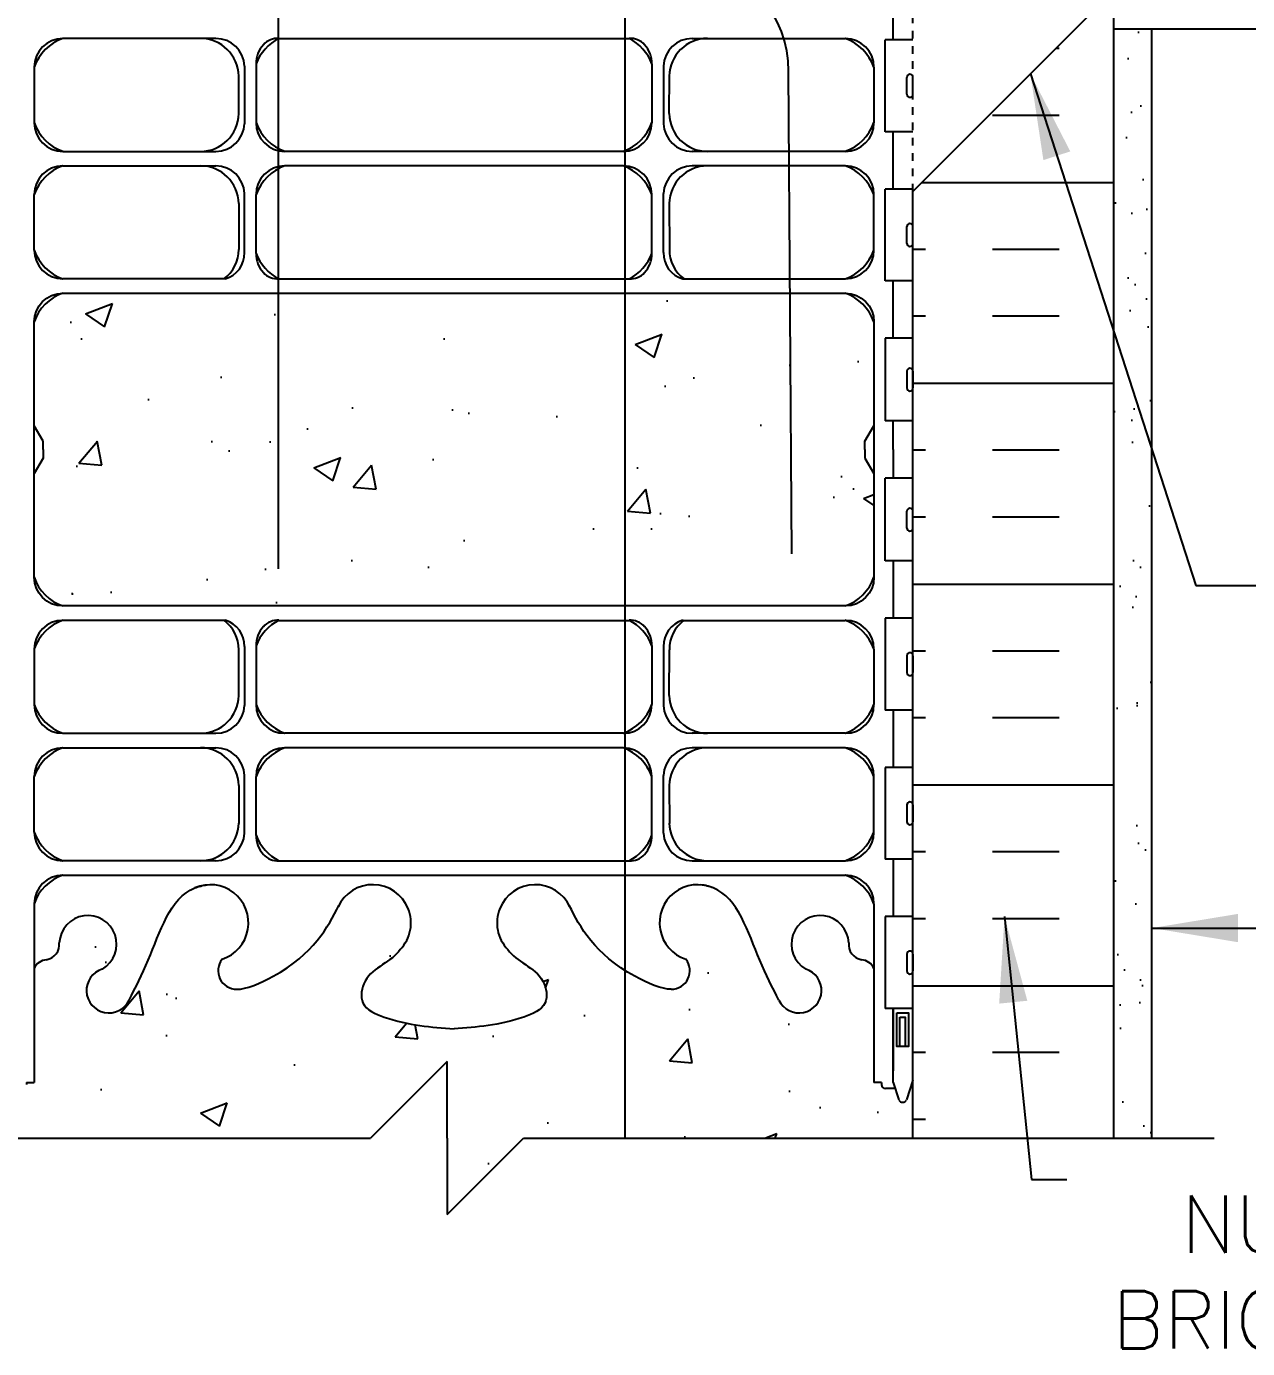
# Model space of a CAD drawing. Header units: inches. Extents: x 142.7 to 205, y -65.8 to 13.3.
# Drawn here: x 165.7 to 181.67, y -48.59 to -31.31 of the extents above; entities that cross this region are included whole.
import ezdxf

# ---------------------------------------------------------------- set-up
doc = ezdxf.new("R2010")
doc.units = ezdxf.units.IN
doc.header["$LTSCALE"] = 0.5
doc.header["$MEASUREMENT"] = 0
doc.linetypes.add('HIDDEN2', pattern=[0.1875, 0.125, -0.0625])
for name, color, linetype in [('HATCH', 12, 'Continuous'), ('line25', 2, 'Continuous'), ('LINE3', 3, 'Continuous'), ('LINE50', 5, 'Continuous'), ('LINE9', 9, 'Continuous'), ('TEXT', 4, 'Continuous'), ('Web_Edge', 9, 'Continuous')]:
    doc.layers.add(name, color=color, linetype=linetype)
doc.styles.add('DIM', font='romans.shx', dxfattribs={"width": 0.7})
doc.styles.add('ROMANS', font='romans.shx', dxfattribs={"height": 1.125})
doc.dimstyles.new('ext_12', dxfattribs={"dimscale": 12, "dimtxt": 0.09375, "dimasz": 0.09375, "dimexe": 0.09375, "dimexo": 0.0625, "dimgap": 0.0625, "dimtad": 1, "dimdec": 1, "dimzin": 3, "dimdsep": 46, "dimlunit": 4, "dimtxsty": 'DIM', "dimcen": 0.09, "dimdle": 0.09375, "dimclrt": 4, "dimadec": 0, "dimazin": 0, "dimtfac": 1, "dimtdec": 1, "dimtmove": 2, "dimatfit": 3, "dimfxl": 1, "dimfrac": 2, "dimtolj": 1, "dimtzin": 0, "dimarcsym": 0})

msp = doc.modelspace()

# ---------------------------------------------------------------- hatches: boundary and pattern name
at = {"layer": 'HATCH'}
h = msp.add_hatch(dxfattribs=at)
h.set_pattern_fill('AR-CONC', color=256, scale=0.5, style=0)
h.set_pattern_definition([(50, (43.8696, -181.4812), (3.5863, -0.31376), [0.375, -4.125]), (355, (43.8696, -181.4812), (-0.693757, 3.76096), [0.3, -3.3]), (100.4514, (44.1685, -181.5074), (2.892547, 3.4472), [0.3187, -3.50571]), (46.1842, (43.8696, -180.4812), (5.336205, -0.827595), [0.5625, -6.1875]), (96.6356, (44.3143, -180.55), (4.67331, 4.87059), [0.47805, -5.25856]), (351.1842, (43.8696, -180.481), (4.67331, 4.8706), [0.45, -4.95]), (21, (44.3696, -180.7312), (2.984535, -2.013094), [0.375, -4.125]), (326, (44.3696, -180.7312), (1.216577, 3.62575), [0.3, -3.3]), (71.4514, (44.6183, -180.899), (4.201113, 1.61265), [0.3187, -3.50571]), (37.5, (43.8696, -181.4812), (0.060799, 1.664469), [0, -3.26, 0, -3.35, 0, -3.3125]), (7.5, (43.8696, -181.4812), (1.315348, 1.972059), [0, -1.91, 0, -3.185, 0, -1.2625]), (327.5, (42.7546, -181.4812), (2.669112, -0.112774), [0, -1.25, 0, -3.9, 0, -5.175]), (317.5, (42.2546, -181.4812), (2.91593, 0.500525), [0, -1.625, 0, -2.59, 0, -3.675])])
h.paths.add_polyline_path([(179.919, -24.154), (177.294, -24.154), (177.294, -28.279), (179.919, -28.279)])
h.paths.add_polyline_path([(179.919, -29.717), (179.919, -28.779), (177.294, -28.779), (177.294, -32.342)])
h.paths.add_polyline_path([(177.294, -20.092), (177.294, -23.654), (179.919, -23.654), (179.919, -22.717)])
h = msp.add_hatch(dxfattribs=at)
h.set_pattern_fill('INSUL', color=256, scale=7, style=0)
h.set_pattern_definition([(180, (3103.4552, -442.8515), (0, 2.625), []), (180, (3103.4552, -441.9765), (0, 2.625), [0.875, -0.875]), (180, (3103.4552, -441.1015), (0, 2.625), [0.875, -0.875])])
h.paths.add_polyline_path([(179.919, -30.842), (177.294, -33.467), (177.294, -45.842), (177.981, -45.842), (177.981, -45.342), (179.481, -45.342), (179.481, -45.842), (179.919, -45.842)])
h = msp.add_hatch(dxfattribs=at)
h.set_pattern_fill('AR-SAND', color=256, scale=0.5, style=0)
h.set_pattern_definition([(37.5, (157.4923, -58.7168), (-0.031497, 0.963412), [0, -0.76, 0, -0.85, 0, -0.8125]), (7.5, (157.4923, -58.7168), (0.88489, 1.411073), [0, -0.41, 0, -0.685, 0, -0.2625]), (327.5, (156.8773, -58.7168), (1.55707, 0.00283), [0, -0.25, 0, -0.9, 0, -1.175]), (317.5, (156.8773, -58.7168), (1.503063, 0.43884), [0, -0.125, 0, -0.59, 0, -0.675])])
h.paths.add_polyline_path([(180.419, -31.654), (180.325, -31.342), (179.919, -31.342), (179.919, -45.842), (180.419, -45.842)])
h = msp.add_hatch(dxfattribs=at)
h.set_pattern_fill('AR-CONC', color=256, scale=0.5)
h.set_pattern_definition([(50, (15.3038, 16.898), (3.5863, -0.31376), [0.375, -4.125]), (355, (15.3038, 16.898), (-0.69376, 3.76096), [0.3, -3.3]), (100.4514, (15.6026, 16.872), (2.892544, 3.4472), [0.3187, -3.50571]), (46.1842, (15.3038, 17.898), (5.33621, -0.8276), [0.5625, -6.1875]), (96.6356, (15.7485, 17.829), (4.67331, 4.8706), [0.47805, -5.25857]), (351.184, (15.304, 17.898), (4.67331, 4.8706), [0.45, -4.95]), (21, (15.8038, 17.648), (2.984535, -2.013094), [0.375, -4.125]), (326, (15.8038, 17.648), (1.21658, 3.62575), [0.3, -3.3]), (71.4514, (16.0525, 17.4804), (4.20111, 1.612656), [0.3187, -3.50571]), (37.5, (15.3038, 16.8981), (0.060799, 1.664469), [0, -3.26, 0, -3.35, 0, -3.3125]), (7.5, (15.3038, 16.8981), (1.315348, 1.972059), [0, -1.91, 0, -3.185, 0, -1.2625]), (327.5, (14.1888, 16.8981), (2.669112, -0.112774), [0, -1.25, 0, -3.9, 0, -5.175]), (317.5, (13.6888, 16.8981), (2.91593, 0.500525), [0, -1.625, 0, -2.59, 0, -3.675])])
h.paths.add_polyline_path([(176.784, -35.173, 0.414203), (176.409, -34.798), (166.179, -34.798, 0.415564), (165.804, -35.175), (165.804, -38.511, 0.414203), (166.179, -38.886), (176.409, -38.886, 0.414225), (176.784, -38.511)])
h = msp.add_hatch(dxfattribs=at)
h.set_pattern_fill('AR-CONC', color=256, scale=0.5)
edge = h.paths.add_edge_path()
edge.add_arc((176.609, -43.7), 0.19, 23.6297, 85.6939)
edge.add_arc((176.653, -43.312), 0.2, 172.8929, 261.6212, ccw=False)
edge.add_arc((176.08, -43.307), 0.375, 2.9237, 239.8675)
edge.add_arc((175.806, -43.912), 0.293, -154.2016, 73.0731, ccw=False)
edge.add_spline(control_points=[(175.542, -44.039), (175.475, -43.911), (175.409, -43.782), (175.346, -43.643)], knot_values=[0, 0, 0, 0, 0.447744, 0.447744, 0.447744, 0.447744], degree=3, periodic=0)
edge.add_spline(control_points=[(175.346, -43.643), (175.327, -43.602), (175.249, -43.424), (175.177, -43.225), (175.113, -43.083)], knot_values=[0.447744, 0.447744, 0.447744, 0.447744, 0.579211, 1.009728, 1.009728, 1.009728, 1.009728], degree=3, periodic=0)
edge.add_spline(control_points=[(175.113, -43.083), (175.097, -43.048), (175.081, -43.013), (175.063, -42.98)], knot_values=[1.009728, 1.009728, 1.009728, 1.009728, 1.116334, 1.116334, 1.116334, 1.116334], degree=3, periodic=0)
edge.add_spline(control_points=[(175.063, -42.98), (175.05, -42.953), (175.036, -42.926), (175.021, -42.901)], knot_values=[1.116334, 1.116334, 1.116334, 1.116334, 1.201719, 1.201719, 1.201719, 1.201719], degree=3, periodic=0)
edge.add_spline(control_points=[(175.021, -42.901), (175.007, -42.877), (174.993, -42.854), (174.977, -42.831)], knot_values=[1.201719, 1.201719, 1.201719, 1.201719, 1.282554, 1.282554, 1.282554, 1.282554], degree=3, periodic=0)
edge.add_spline(control_points=[(174.977, -42.831), (174.967, -42.815), (174.956, -42.8), (174.945, -42.785)], knot_values=[1.282554, 1.282554, 1.282554, 1.282554, 1.339569, 1.339569, 1.339569, 1.339569], degree=3, periodic=0)
edge.add_spline(control_points=[(174.945, -42.785), (174.934, -42.771), (174.923, -42.757), (174.912, -42.743)], knot_values=[1.339569, 1.339569, 1.339569, 1.339569, 1.393854, 1.393854, 1.393854, 1.393854], degree=3, periodic=0)
edge.add_spline(control_points=[(174.912, -42.743), (174.9, -42.729), (174.888, -42.716), (174.875, -42.703)], knot_values=[1.393854, 1.393854, 1.393854, 1.393854, 1.451471, 1.451471, 1.451471, 1.451471], degree=3, periodic=0)
edge.add_spline(control_points=[(174.875, -42.703), (174.863, -42.691), (174.851, -42.679), (174.838, -42.668)], knot_values=[1.451471, 1.451471, 1.451471, 1.451471, 1.505342, 1.505342, 1.505342, 1.505342], degree=3, periodic=0)
edge.add_spline(control_points=[(174.838, -42.668), (174.825, -42.656), (174.811, -42.645), (174.796, -42.634)], knot_values=[1.505342, 1.505342, 1.505342, 1.505342, 1.563384, 1.563384, 1.563384, 1.563384], degree=3, periodic=0)
edge.add_spline(control_points=[(174.796, -42.634), (174.783, -42.625), (174.769, -42.615), (174.755, -42.607)], knot_values=[1.563384, 1.563384, 1.563384, 1.563384, 1.616944, 1.616944, 1.616944, 1.616944], degree=3, periodic=0)
edge.add_spline(control_points=[(174.755, -42.607), (174.743, -42.6), (174.732, -42.594), (174.72, -42.588)], knot_values=[1.616944, 1.616944, 1.616944, 1.616944, 1.660465, 1.660465, 1.660465, 1.660465], degree=3, periodic=0)
edge.add_spline(control_points=[(174.72, -42.588), (174.709, -42.582), (174.698, -42.577), (174.687, -42.573)], knot_values=[1.660465, 1.660465, 1.660465, 1.660465, 1.69951, 1.69951, 1.69951, 1.69951], degree=3, periodic=0)
edge.add_spline(control_points=[(174.687, -42.573), (174.685, -42.572), (174.684, -42.572), (174.683, -42.571)], knot_values=[1.69951, 1.69951, 1.69951, 1.69951, 1.703896, 1.703896, 1.703896, 1.703896], degree=3, periodic=0)
edge.add_spline(control_points=[(174.683, -42.571), (174.673, -42.567), (174.663, -42.564), (174.653, -42.56)], knot_values=[1.703896, 1.703896, 1.703896, 1.703896, 1.737704, 1.737704, 1.737704, 1.737704], degree=3, periodic=0)
edge.add_spline(control_points=[(174.653, -42.56), (174.64, -42.556), (174.627, -42.552), (174.614, -42.549)], knot_values=[1.737704, 1.737704, 1.737704, 1.737704, 1.78039, 1.78039, 1.78039, 1.78039], degree=3, periodic=0)
edge.add_spline(control_points=[(174.614, -42.549), (174.6, -42.545), (174.586, -42.542), (174.572, -42.539)], knot_values=[1.78039, 1.78039, 1.78039, 1.78039, 1.824512, 1.824512, 1.824512, 1.824512], degree=3, periodic=0)
edge.add_spline(control_points=[(174.572, -42.539), (174.556, -42.536), (174.539, -42.533), (174.522, -42.53)], knot_values=[1.824512, 1.824512, 1.824512, 1.824512, 1.875321, 1.875321, 1.875321, 1.875321], degree=3, periodic=0)
edge.add_arc((174.481, -43.029), 0.5, 85.2926, 251.7937)
edge.add_arc((174.135, -43.654), 0.242, -90, 38.2327, ccw=False)
edge.add_spline(control_points=[(174.135, -43.896), (174.126, -43.896), (174.116, -43.895), (174.107, -43.895)], knot_values=[0.038125, 0.038125, 0.038125, 0.038125, 0.059078, 0.059078, 0.059078, 0.059078], degree=3, periodic=0)
edge.add_spline(control_points=[(174.107, -43.895), (174.098, -43.894), (174.089, -43.893), (174.08, -43.892)], knot_values=[0.059078, 0.059078, 0.059078, 0.059078, 0.077801, 0.077801, 0.077801, 0.077801], degree=3, periodic=0)
edge.add_spline(control_points=[(174.08, -43.892), (174.068, -43.89), (174.057, -43.888), (174.045, -43.885)], knot_values=[0.077801, 0.077801, 0.077801, 0.077801, 0.100957, 0.100957, 0.100957, 0.100957], degree=3, periodic=0)
edge.add_spline(control_points=[(174.045, -43.885), (174.03, -43.882), (174.015, -43.878), (173.999, -43.874)], knot_values=[0.100957, 0.100957, 0.100957, 0.100957, 0.128945, 0.128945, 0.128945, 0.128945], degree=3, periodic=0)
edge.add_spline(control_points=[(173.999, -43.874), (173.98, -43.868), (173.96, -43.862), (173.94, -43.855)], knot_values=[0.128945, 0.128945, 0.128945, 0.128945, 0.163703, 0.163703, 0.163703, 0.163703], degree=3, periodic=0)
edge.add_spline(control_points=[(173.94, -43.855), (173.908, -43.844), (173.875, -43.831), (173.842, -43.817)], knot_values=[0.163703, 0.163703, 0.163703, 0.163703, 0.218305, 0.218305, 0.218305, 0.218305], degree=3, periodic=0)
edge.add_spline(control_points=[(173.842, -43.817), (173.8, -43.798), (173.757, -43.777), (173.715, -43.756)], knot_values=[0.218305, 0.218305, 0.218305, 0.218305, 0.28896, 0.28896, 0.28896, 0.28896], degree=3, periodic=0)
edge.add_spline(control_points=[(173.715, -43.756), (173.696, -43.746), (173.652, -43.723), (173.61, -43.699), (173.587, -43.685)], knot_values=[0.28896, 0.28896, 0.28896, 0.28896, 0.320663, 0.364584, 0.364584, 0.364584, 0.364584], degree=3, periodic=0)
edge.add_spline(control_points=[(173.587, -43.685), (173.566, -43.673), (173.545, -43.66), (173.526, -43.648)], knot_values=[0.364584, 0.364584, 0.364584, 0.364584, 0.403743, 0.403743, 0.403743, 0.403743], degree=3, periodic=0)
edge.add_spline(control_points=[(173.526, -43.648), (173.496, -43.629), (173.467, -43.609), (173.44, -43.59)], knot_values=[0.403743, 0.403743, 0.403743, 0.403743, 0.462718, 0.462718, 0.462718, 0.462718], degree=3, periodic=0)
edge.add_spline(control_points=[(173.44, -43.59), (173.404, -43.565), (173.371, -43.54), (173.339, -43.514)], knot_values=[0.462718, 0.462718, 0.462718, 0.462718, 0.539376, 0.539376, 0.539376, 0.539376], degree=3, periodic=0)
edge.add_spline(control_points=[(173.339, -43.514), (173.297, -43.48), (173.258, -43.446), (173.222, -43.411)], knot_values=[0.539376, 0.539376, 0.539376, 0.539376, 0.640988, 0.640988, 0.640988, 0.640988], degree=3, periodic=0)
edge.add_spline(control_points=[(173.222, -43.411), (173.194, -43.385), (173.168, -43.358), (173.143, -43.331)], knot_values=[0.640988, 0.640988, 0.640988, 0.640988, 0.720357, 0.720357, 0.720357, 0.720357], degree=3, periodic=0)
edge.add_spline(control_points=[(173.143, -43.331), (173.118, -43.303), (173.095, -43.276), (173.073, -43.248)], knot_values=[0.720357, 0.720357, 0.720357, 0.720357, 0.800621, 0.800621, 0.800621, 0.800621], degree=3, periodic=0)
edge.add_spline(control_points=[(173.073, -43.248), (173.046, -43.215), (173.021, -43.181), (172.998, -43.147)], knot_values=[0.800621, 0.800621, 0.800621, 0.800621, 0.900277, 0.900277, 0.900277, 0.900277], degree=3, periodic=0)
edge.add_spline(control_points=[(172.998, -43.147), (172.973, -43.112), (172.951, -43.077), (172.93, -43.042)], knot_values=[0.900277, 0.900277, 0.900277, 0.900277, 1.004644, 1.004644, 1.004644, 1.004644], degree=3, periodic=0)
edge.add_spline(control_points=[(172.93, -43.042), (172.907, -43.004), (172.887, -42.967), (172.867, -42.93)], knot_values=[1.004644, 1.004644, 1.004644, 1.004644, 1.119002, 1.119002, 1.119002, 1.119002], degree=3, periodic=0)
edge.add_spline(control_points=[(172.867, -42.93), (172.847, -42.892), (172.828, -42.855), (172.81, -42.819)], knot_values=[1.119002, 1.119002, 1.119002, 1.119002, 1.237398, 1.237398, 1.237398, 1.237398], degree=3, periodic=0)
edge.add_arc((172.356, -43.029), 0.5, 24.819, 224.1875)
edge.add_spline(control_points=[(171.998, -43.377), (172.105, -43.54), (172.465, -43.631), (172.542, -44.126), (171.994, -44.362), (171.59, -44.391), (171.294, -44.412)], knot_values=[0.229407, 0.229407, 0.229407, 0.229407, 0.844432, 1.128849, 1.464331, 2.389004, 2.389004, 2.389004, 2.389004], degree=3, periodic=0)
edge.add_spline(control_points=[(171.294, -44.412), (170.997, -44.391), (170.594, -44.362), (170.045, -44.126), (170.122, -43.631), (170.482, -43.54), (170.59, -43.377)], knot_values=[0.229407, 0.229407, 0.229407, 0.229407, 1.15408, 1.489562, 1.773979, 2.389004, 2.389004, 2.389004, 2.389004], degree=3, periodic=0)
edge.add_arc((170.231, -43.029), 0.5, 315.8125, 515.181)
edge.add_spline(control_points=[(169.777, -42.819), (169.756, -42.862), (169.733, -42.906), (169.709, -42.952)], knot_values=[1.0964, 1.0964, 1.0964, 1.0964, 1.237398, 1.237398, 1.237398, 1.237398], degree=3, periodic=0)
edge.add_spline(control_points=[(169.709, -42.952), (169.683, -42.998), (169.656, -43.046), (169.625, -43.094)], knot_values=[0.95312, 0.95312, 0.95312, 0.95312, 1.0964, 1.0964, 1.0964, 1.0964], degree=3, periodic=0)
edge.add_spline(control_points=[(169.625, -43.094), (169.607, -43.122), (169.588, -43.15), (169.568, -43.178)], knot_values=[0.869703, 0.869703, 0.869703, 0.869703, 0.95312, 0.95312, 0.95312, 0.95312], degree=3, periodic=0)
edge.add_spline(control_points=[(169.568, -43.178), (169.548, -43.205), (169.528, -43.232), (169.505, -43.259)], knot_values=[0.789856, 0.789856, 0.789856, 0.789856, 0.869703, 0.869703, 0.869703, 0.869703], degree=3, periodic=0)
edge.add_spline(control_points=[(169.505, -43.259), (169.486, -43.284), (169.465, -43.308), (169.442, -43.332)], knot_values=[0.718521, 0.718521, 0.718521, 0.718521, 0.789856, 0.789856, 0.789856, 0.789856], degree=3, periodic=0)
edge.add_spline(control_points=[(169.442, -43.332), (169.418, -43.359), (169.391, -43.386), (169.363, -43.413)], knot_values=[0.639328, 0.639328, 0.639328, 0.639328, 0.718521, 0.718521, 0.718521, 0.718521], degree=3, periodic=0)
edge.add_spline(control_points=[(169.363, -43.413), (169.338, -43.438), (169.311, -43.462), (169.282, -43.486)], knot_values=[0.567328, 0.567328, 0.567328, 0.567328, 0.639328, 0.639328, 0.639328, 0.639328], degree=3, periodic=0)
edge.add_spline(control_points=[(169.282, -43.486), (169.251, -43.512), (169.218, -43.539), (169.183, -43.565)], knot_values=[0.48854, 0.48854, 0.48854, 0.48854, 0.567328, 0.567328, 0.567328, 0.567328], degree=3, periodic=0)
edge.add_spline(control_points=[(169.183, -43.565), (169.151, -43.589), (169.116, -43.612), (169.08, -43.636)], knot_values=[0.41613, 0.41613, 0.41613, 0.41613, 0.48854, 0.48854, 0.48854, 0.48854], degree=3, periodic=0)
edge.add_spline(control_points=[(169.08, -43.636), (169.033, -43.666), (168.952, -43.715), (168.863, -43.761), (168.829, -43.778)], knot_values=[0.264926, 0.264926, 0.264926, 0.264926, 0.360394, 0.41613, 0.41613, 0.41613, 0.41613], degree=3, periodic=0)
edge.add_spline(control_points=[(168.829, -43.778), (168.761, -43.811), (168.691, -43.841), (168.626, -43.862)], knot_values=[0.151527, 0.151527, 0.151527, 0.151527, 0.264926, 0.264926, 0.264926, 0.264926], degree=3, periodic=0)
edge.add_spline(control_points=[(168.626, -43.862), (168.594, -43.873), (168.562, -43.881), (168.533, -43.887)], knot_values=[0.094829, 0.094829, 0.094829, 0.094829, 0.151527, 0.151527, 0.151527, 0.151527], degree=3, periodic=0)
edge.add_spline(control_points=[(168.533, -43.887), (168.523, -43.889), (168.514, -43.891), (168.504, -43.892)], knot_values=[0.075602, 0.075602, 0.075602, 0.075602, 0.094829, 0.094829, 0.094829, 0.094829], degree=3, periodic=0)
edge.add_spline(control_points=[(168.504, -43.892), (168.495, -43.893), (168.486, -43.894), (168.478, -43.895)], knot_values=[0.057025, 0.057025, 0.057025, 0.057025, 0.075602, 0.075602, 0.075602, 0.075602], degree=3, periodic=0)
edge.add_spline(control_points=[(168.478, -43.895), (168.469, -43.895), (168.461, -43.896), (168.452, -43.896)], knot_values=[0.038125, 0.038125, 0.038125, 0.038125, 0.057025, 0.057025, 0.057025, 0.057025], degree=3, periodic=0)
edge.add_arc((168.452, -43.654), 0.242, 141.7673, 271.6406, ccw=False)
edge.add_arc((168.106, -43.029), 0.5, 288.2063, 454.7074)
edge.add_spline(control_points=[(168.065, -42.53), (168.008, -42.539), (167.954, -42.551), (167.905, -42.571)], knot_values=[1.703896, 1.703896, 1.703896, 1.703896, 1.875321, 1.875321, 1.875321, 1.875321], degree=3, periodic=0)
edge.add_spline(control_points=[(167.905, -42.571), (167.579, -42.702), (167.384, -43.383), (167.131, -43.873), (167.045, -44.039)], knot_values=[0, 0, 0, 0, 1.124685, 1.703896, 1.703896, 1.703896, 1.703896], degree=3, periodic=0)
edge.add_arc((166.781, -43.912), 0.293, 106.9269, 334.2016, ccw=False)
edge.add_arc((166.508, -43.307), 0.375, 300.1325, 537.0763)
edge.add_arc((165.934, -43.312), 0.2, -81.62, 7.1071, ccw=False)
edge.add_arc((165.978, -43.7), 0.19, 94.3036, 156.3684)
edge.add_line((165.804, -43.624), (165.804, -45.113))
edge.add_line((165.804, -45.113), (165.704, -45.113))
edge.add_line((165.704, -45.113), (165.704, -45.143))
edge.add_arc((165.654, -45.143), 0.05, -90, 0, ccw=False)
edge.add_line((165.654, -45.193), (165.528, -45.193))
edge.add_line((165.528, -45.193), (165.479, -45.343))
edge.add_arc((165.429, -45.317), 0.0567, 208.0725, 331.9275, ccw=False)
edge.add_line((165.379, -45.343), (165.294, -45.083))
edge.add_line((165.294, -45.083), (165.294, -45.842))
edge.add_line((165.294, -45.842), (170.203, -45.842))
edge.add_line((170.203, -45.842), (171.203, -44.842))
edge.add_line((171.203, -44.842), (171.203, -45.842))
edge.add_line((171.203, -45.842), (171.203, -46.842))
edge.add_line((171.203, -46.842), (172.203, -45.842))
edge.add_line((172.203, -45.842), (177.294, -45.842))
edge.add_line((177.294, -45.842), (177.294, -45.083))
edge.add_line((177.294, -45.083), (177.209, -45.343))
edge.add_arc((177.159, -45.317), 0.0567, 208.0725, 331.9275, ccw=False)
edge.add_line((177.109, -45.343), (177.06, -45.193))
edge.add_line((177.06, -45.193), (176.934, -45.193))
edge.add_arc((176.934, -45.143), 0.05, 180, 270, ccw=False)
edge.add_line((176.884, -45.143), (176.884, -45.113))
edge.add_line((176.884, -45.113), (176.784, -45.113))
edge.add_line((176.784, -45.113), (176.784, -43.624))

# ---------------------------------------------------------------- linework, layer by layer
at = {"layer": 'line25'}
for p, q in [((179.919, -30.842), (177.294, -33.467)), ((177.294, -31.487), (176.929, -31.487)), ((176.929, -32.687), (176.929, -31.487)), ((177.254, -31.937), (177.254, -31.937)), ((177.214, -32.197), (177.214, -31.977)), ((177.294, -32.197), (177.294, -31.977)), ((177.294, -32.032), (177.294, -32.032)), ((177.294, -32.142), (177.294, -32.142)), ((177.254, -32.237), (177.254, -32.237)), ((177.294, -32.687), (176.929, -32.687)), ((177.294, -33.437), (176.929, -33.437)), ((176.929, -34.637), (176.929, -33.437)), ((177.294, -45.842), (177.294, -33.467)), ((177.214, -34.147), (177.214, -33.927)), ((177.254, -33.887), (177.254, -33.887)), ((177.294, -34.147), (177.294, -33.927)), ((177.294, -33.982), (177.294, -33.982)), ((177.254, -34.187), (177.254, -34.187)), ((177.294, -34.092), (177.294, -34.092)), ((177.294, -34.637), (176.929, -34.637)), ((177.294, -35.387), (176.929, -35.387)), ((176.929, -35.387), (176.929, -36.467)), ((177.214, -35.817), (177.214, -36.037)), ((177.254, -35.777), (177.254, -35.777)), ((177.294, -35.817), (177.294, -36.037)), ((177.294, -35.872), (177.294, -35.872)), ((177.254, -36.077), (177.254, -36.077)), ((177.294, -35.982), (177.294, -35.982)), ((177.294, -36.467), (176.929, -36.467)), ((177.294, -37.217), (176.929, -37.217)), ((176.929, -38.297), (176.929, -37.217)), ((177.214, -37.867), (177.214, -37.647)), ((177.254, -37.607), (177.254, -37.607)), ((177.294, -37.867), (177.294, -37.647)), ((177.294, -37.702), (177.294, -37.702)), ((177.294, -37.812), (177.294, -37.812)), ((177.254, -37.907), (177.254, -37.907)), ((177.294, -38.297), (176.929, -38.297)), ((177.294, -39.047), (176.929, -39.047)), ((176.929, -39.047), (176.929, -40.247)), ((177.214, -39.537), (177.214, -39.757)), ((177.254, -39.497), (177.254, -39.497)), ((177.294, -39.537), (177.294, -39.757)), ((177.294, -39.592), (177.294, -39.592)), ((177.294, -39.702), (177.294, -39.702)), ((177.254, -39.797), (177.254, -39.797)), ((177.294, -40.247), (176.929, -40.247)), ((177.294, -40.997), (176.929, -40.997)), ((176.929, -40.997), (176.929, -42.197)), ((177.214, -41.487), (177.214, -41.707)), ((177.294, -41.487), (177.294, -41.707)), ((177.294, -41.542), (177.294, -41.542)), ((177.254, -41.747), (177.254, -41.747)), ((177.294, -41.652), (177.294, -41.652)), ((177.294, -42.197), (176.929, -42.197)), ((177.294, -42.947), (176.929, -42.947)), ((176.929, -42.947), (176.929, -44.147)), ((177.214, -43.437), (177.214, -43.657)), ((177.254, -43.397), (177.254, -43.397)), ((177.294, -43.437), (177.294, -43.657)), ((177.294, -43.492), (177.294, -43.492)), ((177.254, -43.697), (177.254, -43.697)), ((177.294, -43.602), (177.294, -43.602)), ((177.294, -44.147), (176.929, -44.147))]:
    msp.add_line(p, q, dxfattribs=at)
for centre, start, end in [((177.254, -31.977), 90, 180), ((177.254, -31.977), 0, 90), ((177.254, -32.197), 180, 270), ((177.254, -32.197), 270, 0), ((177.254, -33.927), 90, 180), ((177.254, -33.927), 0, 90), ((177.254, -34.147), 180, 270), ((177.254, -34.147), 270, 0), ((177.254, -35.817), 90, 180), ((177.254, -35.817), 360, 90), ((177.254, -36.037), 180, 270), ((177.254, -36.037), 270, 0), ((177.254, -37.647), 90, 180), ((177.254, -37.647), 0, 90), ((177.254, -37.867), 180, 270), ((177.254, -37.867), 270, 0), ((177.254, -39.537), 90, 180), ((177.254, -39.537), 360, 90), ((177.254, -39.757), 180, 270), ((177.254, -39.757), 270, 0), ((177.254, -41.487), 90, 180), ((177.254, -41.487), 360, 90), ((177.254, -41.707), 180, 270), ((177.254, -41.707), 270, 0), ((177.254, -43.437), 90, 180), ((177.254, -43.437), 360, 90), ((177.254, -43.657), 180, 270), ((177.254, -43.657), 270, 0)]:
    msp.add_arc(centre, 0.04, start, end, dxfattribs=at)
at = {"layer": 'LINE3'}
for p, q in [((168.993, -17.991), (168.993, -38.4)), ((173.526, -20.363), (173.526, -45.834)), ((175.709, -38.204), (175.669, -31.894))]:
    msp.add_line(p, q, dxfattribs=at)
msp.add_arc((174.169, -31.904), 1.5, 0.3673, 79.9458, dxfattribs=at)
at = {"layer": 'LINE50'}
msp.add_line((179.919, -45.842), (179.919, -30.842), dxfattribs=at)
at = {"layer": 'LINE9', "linetype": 'HIDDEN2'}
msp.add_line((177.294, -33.467), (177.294, -18.967), dxfattribs=at)
at = {"layer": 'LINE9'}
for p, q in [((179.919, -31.342), (193.617, -31.342)), ((180.419, -45.842), (180.419, -31.342)), ((171.203, -44.842), (170.203, -45.842)), ((171.203, -45.842), (171.203, -44.842)), ((161.446, -45.842), (170.203, -45.842)), ((171.203, -45.842), (171.203, -46.842)), ((171.203, -46.842), (172.203, -45.842)), ((172.203, -45.842), (181.233, -45.842))]:
    msp.add_line(p, q, dxfattribs=at)
at = {"layer": 'Web_Edge'}
for p, q in [((168.179, -31.468), (166.179, -31.468)), ((169.005, -31.468), (173.616, -31.468)), ((174.408, -31.468), (176.409, -31.468)), ((165.804, -31.843), (165.804, -32.569)), ((168.479, -32.451), (168.479, -31.954)), ((168.554, -31.829), (168.554, -32.582)), ((168.706, -31.799), (168.706, -32.569)), ((173.881, -31.799), (173.881, -32.569)), ((174.034, -31.829), (174.034, -32.582)), ((174.108, -32.451), (174.109, -31.954)), ((176.784, -31.843), (176.784, -32.569)), ((166.179, -32.944), (168.179, -32.944)), ((173.506, -32.944), (169.081, -32.944)), ((176.409, -32.944), (174.408, -32.944)), ((166.179, -33.134), (168.179, -33.134)), ((173.506, -33.134), (169.081, -33.134)), ((176.409, -33.134), (174.408, -33.134)), ((165.804, -34.235), (165.804, -33.509)), ((168.554, -34.266), (168.554, -33.496)), ((168.706, -34.279), (168.706, -33.509)), ((173.881, -34.279), (173.881, -33.509)), ((174.034, -34.266), (174.034, -33.496)), ((176.784, -34.235), (176.784, -33.509)), ((168.479, -33.627), (168.479, -34.225)), ((174.108, -33.627), (174.109, -34.225)), ((168.302, -34.61), (166.179, -34.61)), ((169.005, -34.61), (173.616, -34.61)), ((174.285, -34.61), (176.409, -34.61)), ((165.924, -36.73), (165.804, -36.53)), ((165.924, -36.73), (165.804, -36.53)), ((176.664, -36.73), (176.784, -36.53)), ((176.664, -36.73), (176.784, -36.53)), ((165.924, -36.842), (165.924, -36.73)), ((165.924, -36.842), (165.924, -36.73)), ((176.664, -36.842), (176.664, -36.73)), ((176.664, -36.842), (176.664, -36.73)), ((165.924, -36.954), (165.804, -37.154)), ((165.924, -36.954), (165.804, -37.154)), ((165.924, -36.842), (165.924, -36.954)), ((165.924, -36.842), (165.924, -36.954)), ((176.664, -36.842), (176.664, -36.954)), ((176.664, -36.842), (176.664, -36.954)), ((176.664, -36.954), (176.784, -37.154)), ((176.664, -36.954), (176.784, -37.154)), ((168.302, -39.074), (166.179, -39.074)), ((169.005, -39.074), (173.616, -39.074)), ((174.285, -39.074), (176.409, -39.074)), ((165.804, -39.449), (165.804, -40.175)), ((168.479, -40.057), (168.479, -39.459)), ((168.554, -39.418), (168.554, -40.188)), ((168.706, -39.405), (168.706, -40.175)), ((173.881, -39.405), (173.881, -40.175)), ((174.034, -39.418), (174.034, -40.188)), ((174.108, -40.057), (174.109, -39.459)), ((176.784, -39.449), (176.784, -40.175)), ((166.179, -40.55), (168.179, -40.55)), ((173.506, -40.55), (169.081, -40.55)), ((176.409, -40.55), (174.408, -40.55)), ((166.179, -40.74), (168.179, -40.74)), ((173.506, -40.74), (169.081, -40.74)), ((176.409, -40.74), (174.408, -40.74)), ((165.804, -41.841), (165.804, -41.115)), ((168.554, -41.855), (168.554, -41.102)), ((168.706, -41.885), (168.706, -41.115)), ((173.881, -41.885), (173.881, -41.115)), ((174.034, -41.855), (174.034, -41.102)), ((176.784, -41.841), (176.784, -41.115)), ((168.479, -41.233), (168.479, -41.73)), ((174.108, -41.233), (174.109, -41.73)), ((168.179, -42.216), (166.179, -42.216)), ((169.005, -42.216), (173.616, -42.216)), ((174.408, -42.216), (176.409, -42.216)), ((166.179, -42.404), (176.409, -42.404)), ((165.804, -42.779), (165.804, -45.113)), ((176.784, -42.779), (176.784, -45.113)), ((177.034, -45.113), (177.034, -44.147)), ((177.294, -45.083), (177.209, -45.343)), ((165.704, -45.113), (165.804, -45.113)), ((165.704, -45.113), (165.704, -45.143)), ((165.704, -45.143), (165.704, -45.143)), ((176.884, -45.113), (176.784, -45.113)), ((176.884, -45.113), (176.884, -45.143)), ((176.884, -45.143), (176.884, -45.143)), ((177.06, -45.193), (176.934, -45.193)), ((177.034, -45.113), (177.109, -45.343))]:
    msp.add_line(p, q, dxfattribs=at)
for points in [[(177.034, -31.487), (177.034, -30.737)], [(177.034, -33.437), (177.034, -32.687)], [(177.034, -35.387), (177.034, -34.637)], [(177.034, -36.842), (177.034, -36.467)], [(177.034, -36.842), (177.034, -37.217)], [(177.034, -38.297), (177.034, -39.047)], [(177.034, -40.247), (177.034, -40.997)], [(177.034, -42.197), (177.034, -42.947)], [(177.034, -44.147), (177.034, -44.963)]]:
    msp.add_lwpolyline(points, dxfattribs=at)
msp.add_lwpolyline([(165.804, -35.173, -0.414198), (166.179, -34.798), (176.409, -34.798, -0.414198), (176.784, -35.173), (176.784, -38.511, -0.414198), (176.409, -38.886), (166.179, -38.886, -0.414198), (165.804, -38.511), (165.804, -35.173)], format="xyb", dxfattribs=at)
for points in [[(177.084, -44.203), (177.234, -44.203), (177.234, -44.643), (177.084, -44.643)], [(177.124, -44.263), (177.194, -44.263), (177.194, -44.643), (177.124, -44.643)]]:
    msp.add_lwpolyline(points, close=True, dxfattribs=at)
for centre, radius, start, end in [((166.385, -32.05), 0.617, 109.5682, 160.4318), ((166.179, -31.843), 0.375, 90, 180), ((167.979, -31.968), 0.5, 0.8073, 90), ((168.179, -31.843), 0.375, 2.0304, 90), ((169.289, -32.023), 0.624, 117.0966, 159.0881), ((169.082, -31.8), 0.376, 138.3704, 179.9486), ((168.988, -31.717), 0.25, 86.1209, 138.3704), ((173.599, -31.717), 0.25, 41.6296, 93.8791), ((173.298, -32.023), 0.624, 20.9119, 62.9034), ((173.505, -31.8), 0.376, 0.0514, 41.6296), ((174.408, -31.843), 0.375, 90, 177.9696), ((174.608, -31.968), 0.5, 90, 179.1927), ((176.202, -32.05), 0.617, 19.5682, 70.4318), ((176.409, -31.843), 0.375, 360, 90), ((167.979, -32.444), 0.5, 270, 359.1927), ((174.608, -32.444), 0.5, 180.8073, 270), ((166.385, -32.362), 0.617, 199.5682, 250.4318), ((166.179, -32.569), 0.375, 180, 270), ((168.179, -32.569), 0.375, 270, 357.9696), ((169.288, -32.362), 0.617, 199.5682, 250.4318), ((169.081, -32.569), 0.375, 180, 270), ((173.299, -32.362), 0.617, 289.5682, 340.4318), ((173.506, -32.569), 0.375, 270, 360), ((174.408, -32.569), 0.375, 182.0304, 270), ((176.202, -32.362), 0.617, 289.5682, 340.4318), ((176.409, -32.569), 0.375, 270, 0), ((166.385, -33.716), 0.617, 109.5682, 160.4318), ((166.179, -33.509), 0.375, 90, 180), ((167.979, -33.634), 0.5, 0.8073, 90), ((168.179, -33.509), 0.375, 2.0304, 90), ((169.288, -33.716), 0.617, 109.5682, 160.4318), ((169.081, -33.509), 0.375, 90, 180), ((173.299, -33.716), 0.617, 19.5682, 70.4318), ((173.506, -33.509), 0.375, 0, 90), ((174.408, -33.509), 0.375, 90, 177.9696), ((174.608, -33.634), 0.5, 90, 179.1927), ((176.202, -33.716), 0.617, 19.5682, 70.4318), ((176.409, -33.509), 0.375, 360, 90), ((166.385, -34.029), 0.617, 199.5682, 250.4318), ((166.179, -34.235), 0.375, 180, 270), ((168.015, -34.233), 0.464, 305.5594, 1.0072), ((168.208, -34.278), 0.346, 285.7884, 1.947), ((169.289, -34.055), 0.624, 200.9119, 242.9034), ((169.082, -34.279), 0.376, 180.0514, 221.6296), ((173.298, -34.055), 0.624, 297.0966, 339.0881), ((173.505, -34.279), 0.376, 318.3704, 359.9486), ((174.379, -34.278), 0.346, 178.053, 254.2116), ((174.573, -34.233), 0.464, 178.9928, 234.4406), ((176.202, -34.029), 0.617, 289.5682, 340.4318), ((176.409, -34.235), 0.375, 270, 0), ((168.988, -34.361), 0.25, 221.6296, 273.8791), ((173.599, -34.361), 0.25, 266.1209, 318.3704), ((166.385, -35.38), 0.618, 109.569, 160.4297), ((176.202, -35.38), 0.618, 19.5703, 70.431), ((166.385, -38.304), 0.618, 199.5703, 250.431), ((176.202, -38.304), 0.618, 289.569, 340.4297), ((166.385, -39.655), 0.617, 109.5682, 160.4318), ((166.179, -39.449), 0.375, 90, 180), ((168.015, -39.451), 0.464, 358.9928, 54.4406), ((168.208, -39.406), 0.346, 358.053, 74.2116), ((169.289, -39.629), 0.624, 117.0966, 159.0881), ((169.082, -39.405), 0.376, 138.3704, 179.9486), ((168.988, -39.323), 0.25, 86.1209, 138.3704), ((173.599, -39.323), 0.25, 41.6296, 93.8791), ((173.298, -39.629), 0.624, 20.9119, 62.9034), ((173.505, -39.405), 0.376, 0.0514, 41.6296), ((174.379, -39.406), 0.346, 105.7884, 181.947), ((174.573, -39.451), 0.464, 125.5594, 181.0072), ((176.202, -39.655), 0.617, 19.5682, 70.4318), ((176.409, -39.449), 0.375, 360, 90), ((167.979, -40.05), 0.5, 270, 359.1927), ((174.608, -40.05), 0.5, 180.8073, 270), ((166.385, -39.968), 0.617, 199.5682, 250.4318), ((166.179, -40.175), 0.375, 180, 270), ((168.179, -40.175), 0.375, 270, 357.9696), ((169.288, -39.968), 0.617, 199.5682, 250.4318), ((169.081, -40.175), 0.375, 180, 270), ((173.299, -39.968), 0.617, 289.5682, 340.4318), ((173.506, -40.175), 0.375, 270, 360), ((174.408, -40.175), 0.375, 182.0304, 270), ((176.202, -39.968), 0.617, 289.5682, 340.4318), ((176.409, -40.175), 0.375, 270, 0), ((166.385, -41.322), 0.617, 109.5682, 160.4318), ((166.179, -41.115), 0.375, 90, 180), ((167.979, -41.24), 0.5, 0.8073, 90), ((168.179, -41.115), 0.375, 2.0304, 90), ((169.288, -41.322), 0.617, 109.5682, 160.4318), ((169.081, -41.115), 0.375, 90, 180), ((173.299, -41.322), 0.617, 19.5682, 70.4318), ((173.506, -41.115), 0.375, 0, 90), ((174.408, -41.115), 0.375, 90, 177.9696), ((174.608, -41.24), 0.5, 90, 179.1927), ((176.202, -41.322), 0.617, 19.5682, 70.4318), ((176.409, -41.115), 0.375, 360, 90), ((167.979, -41.716), 0.5, 270, 359.1927), ((174.608, -41.716), 0.5, 180.8073, 270), ((166.385, -41.634), 0.617, 199.5682, 250.4318), ((166.179, -41.841), 0.375, 180, 270), ((168.179, -41.841), 0.375, 270, 357.9696), ((169.289, -41.661), 0.624, 200.9119, 242.9034), ((169.082, -41.884), 0.376, 180.0514, 221.6296), ((173.298, -41.661), 0.624, 297.0966, 339.0881), ((173.505, -41.884), 0.376, 318.3704, 359.9486), ((174.408, -41.841), 0.375, 182.0304, 270), ((176.202, -41.634), 0.617, 289.5682, 340.4318), ((176.409, -41.841), 0.375, 270, 0), ((168.988, -41.967), 0.25, 221.6296, 273.8791), ((173.599, -41.967), 0.25, 266.1209, 318.3704), ((166.385, -42.986), 0.618, 109.569, 160.4297), ((166.179, -42.779), 0.375, 90.0009, 179.9979), ((176.202, -42.986), 0.618, 19.5703, 70.431), ((176.409, -42.779), 0.375, 0.0021, 89.9991), ((168.106, -43.029), 0.5, 288.2063, 113.7861), ((170.231, -43.029), 0.5, 315.8125, 155.181), ((172.356, -43.029), 0.5, 24.819, 224.1875), ((174.481, -43.029), 0.5, 66.2139, 251.7937), ((166.508, -43.307), 0.375, 300.1325, 177.0763), ((176.08, -43.307), 0.375, 2.9237, 239.8675), ((165.934, -43.312), 0.2, 278.38, 7.1071), ((176.653, -43.312), 0.2, 172.8929, 261.62), ((165.978, -43.7), 0.19, 94.3036, 156.3684), ((168.452, -43.654), 0.242, 141.7673, 270), ((174.135, -43.654), 0.242, 270, 38.2327), ((176.609, -43.7), 0.19, 23.6316, 85.6964), ((166.781, -43.912), 0.293, 106.9269, 334.2016), ((175.806, -43.912), 0.293, 205.7984, 73.0731), ((176.934, -45.143), 0.05, 180, 270), ((177.159, -45.317), 0.0567, 208.0725, 331.9275)]:
    msp.add_arc(centre, radius, start, end, dxfattribs=at)
for points, knots in [([(167.045, -44.039), (167.131, -43.873), (167.384, -43.383), (167.598, -42.633), (168.008, -42.539), (168.065, -42.53)], [0, 0, 0, 0, 0.579211, 1.703896, 1.875321, 1.875321, 1.875321, 1.875321]), ([(175.542, -44.039), (175.456, -43.873), (175.203, -43.383), (174.989, -42.633), (174.579, -42.539), (174.522, -42.53)], [0, 0, 0, 0, 0.579211, 1.703896, 1.875321, 1.875321, 1.875321, 1.875321]), ([(168.452, -43.896), (168.573, -43.898), (169.407, -43.54), (169.646, -43.083), (169.787, -42.8)], [0.038125, 0.038125, 0.038125, 0.038125, 0.320663, 1.258119, 1.258119, 1.258119, 1.258119]), ([(174.135, -43.896), (174.014, -43.898), (173.18, -43.54), (172.941, -43.083), (172.801, -42.8)], [0.038125, 0.038125, 0.038125, 0.038125, 0.320663, 1.258119, 1.258119, 1.258119, 1.258119]), ([(170.59, -43.377), (170.482, -43.54), (170.122, -43.631), (170.045, -44.126), (170.594, -44.362), (170.997, -44.391), (171.294, -44.412)], [0.229407, 0.229407, 0.229407, 0.229407, 0.844432, 1.128849, 1.464331, 2.389004, 2.389004, 2.389004, 2.389004]), ([(171.998, -43.377), (172.105, -43.54), (172.465, -43.631), (172.542, -44.126), (171.994, -44.362), (171.59, -44.391), (171.294, -44.412)], [0.229407, 0.229407, 0.229407, 0.229407, 0.844432, 1.128849, 1.464331, 2.389004, 2.389004, 2.389004, 2.389004])]:
    msp.add_open_spline(points, degree=3, knots=knots, dxfattribs=at)

# ---------------------------------------------------------------- texts
at = {"layer": 'TEXT', "insert": (192.437, -47.592), "char_height": 0.75, "width": 14.1509, "attachment_point": 6, "style": 'ROMANS'}
msp.add_mtext('NUDURA 12" (305mm) BRICK LEDGE FORM UNIT', dxfattribs=at)

# ---------------------------------------------------------------- leaders
at = {"layer": 'TEXT'}
for points in [[(178.829, -31.931), (180.992, -38.618), (181.827, -38.618)], [(178.491, -42.946), (178.842, -46.383), (179.306, -46.383)], [(180.419, -43.096), (185.532, -43.096)]]:
    msp.add_leader(points, dimstyle='ext_12', override={"dimgap": 0.0625, "dimtad": 0}, dxfattribs=at)

doc.saveas('drawing.dxf')
